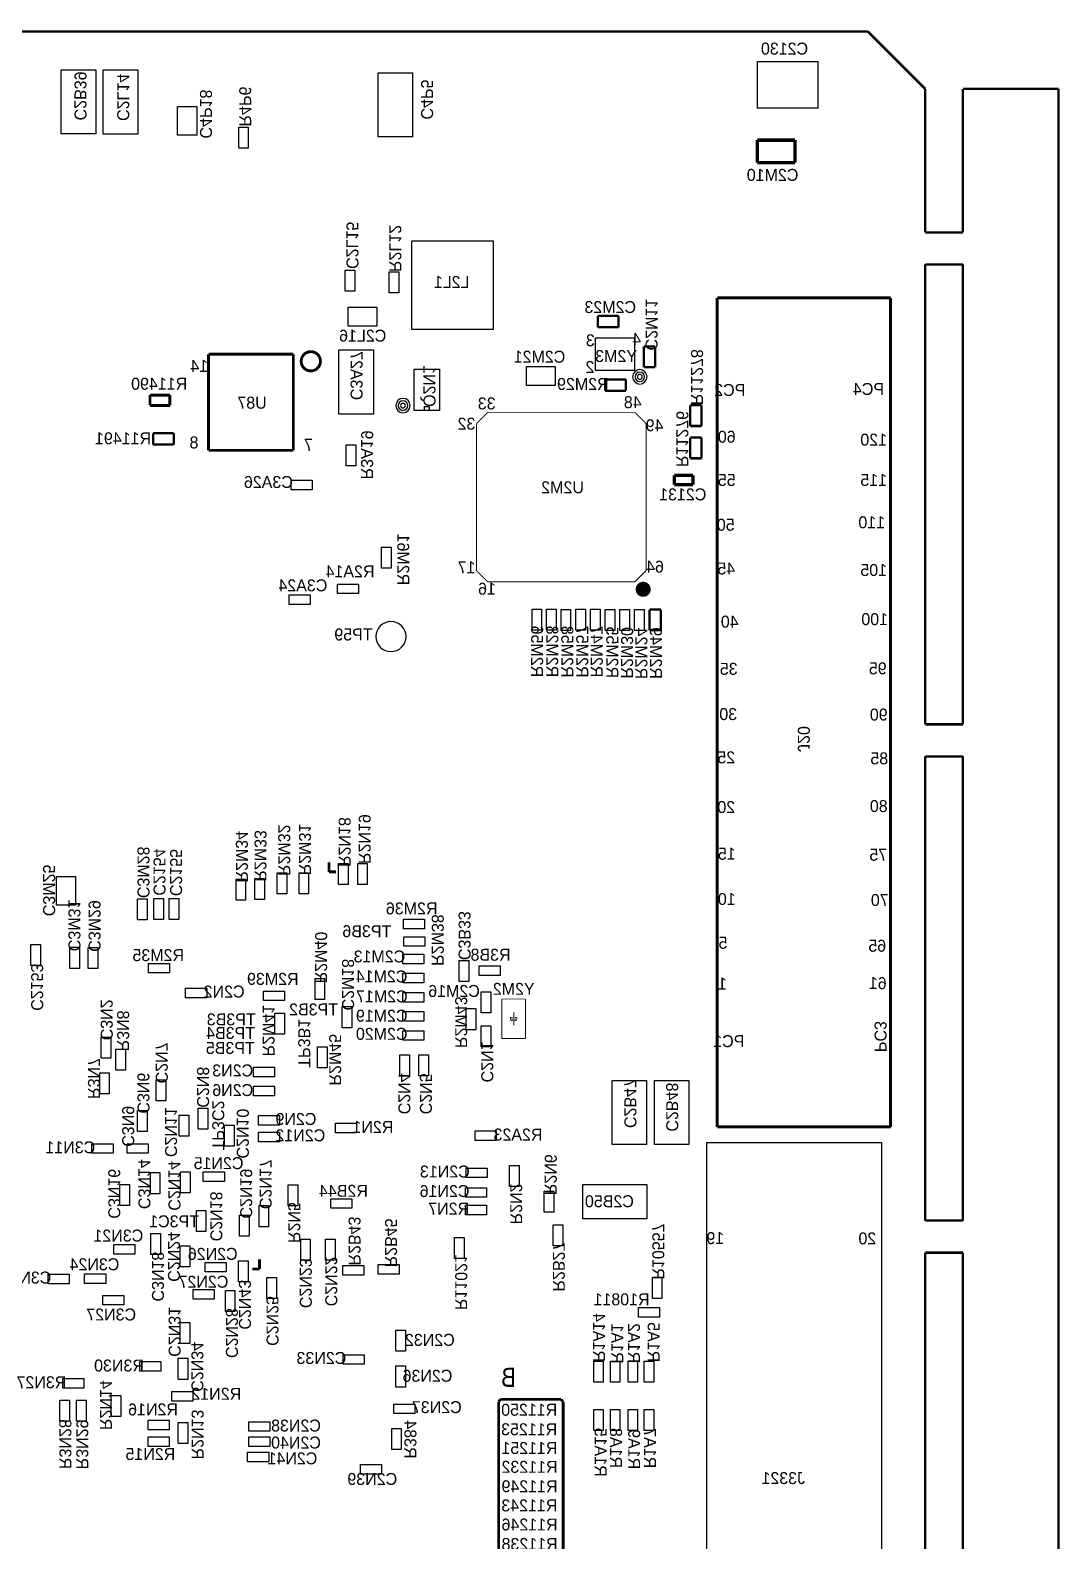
# Model space of a CAD drawing. Extents: x -47 to 97, y -39 to 102.
# Drawn here: x 41.4 to 96, y 21.5 to 101.7 of the extents above; entities that cross this region are included whole.
import ezdxf
from ezdxf.enums import TextEntityAlignment as Align

# ---------------------------------------------------------------- set-up
doc = ezdxf.new("R2010")
doc.units = 0
for name, color, linetype in [('BG_OUTLINE', 254, 'CONTINUOUS'), ('PG_ASSEMBLY_BOTTOM', 96, 'CONTINUOUS'), ('RD_ASSEMBLY_BOTTOM', 142, 'CONTINUOUS')]:
    doc.layers.add(name, color=color, linetype=linetype)

msp = doc.modelspace()

# ---------------------------------------------------------------- linework, layer by layer
at = {"layer": 'BG_OUTLINE', "const_width": 0.127}
for points in [[(85.852, 101.6), (3.048, 101.6)], [(85.852, 101.6), (88.9, 98.552)], [(88.9, 90.932), (88.9, 98.552)], [(90.899996, 90.932), (90.899996, 98.552)], [(90.899996, 98.552), (95.979996, 98.552)], [(95.979996, 3.048), (95.979996, 98.552)], [(88.9, 90.932), (90.899996, 90.932)], [(88.9, 64.8208), (88.9, 89.2302)], [(88.9, 89.2302), (90.899996, 89.2302)], [(90.899996, 64.8208), (90.899996, 89.2302)], [(88.9, 64.8208), (90.899996, 64.8208)], [(88.9, 38.481), (88.9, 63.119)], [(88.9, 63.119), (90.899996, 63.119)], [(90.899996, 38.481), (90.899996, 63.119)], [(88.9, 38.481), (90.899996, 38.481)], [(88.9, 12.3698), (88.9, 36.7792)], [(88.9, 36.7792), (90.899996, 36.7792)], [(90.899996, 12.3698), (90.899996, 36.7792)]]:
    msp.add_lwpolyline(points, dxfattribs=at)
at = {"layer": 'BG_OUTLINE'}
msp.add_lwpolyline([(85.851187, 101.599594), (3.048, 101.599594)], dxfattribs=at)
at = {"layer": 'PG_ASSEMBLY_BOTTOM'}
for points in [[(43.056454, 96.165111), (43.056454, 99.568711)], [(43.056454, 99.568711), (44.885254, 99.568711)], [(44.885254, 99.568711), (44.885254, 96.165111)], [(45.281901, 96.152919), (45.281901, 99.556519)], [(45.281901, 99.556519), (47.110701, 99.556519)], [(47.110701, 99.556519), (47.110701, 96.152919)], [(79.995268, 100.010062), (83.195668, 100.010062)], [(79.995268, 97.520862), (79.995268, 100.010062)], [(83.195668, 100.010062), (83.195668, 97.520862)], [(59.869832, 96.004583), (59.869832, 99.408183)], [(59.869832, 99.408183), (61.698632, 99.408183)], [(61.698632, 99.408183), (61.698632, 96.004583)], [(83.195668, 97.520862), (79.995268, 97.520862)], [(52.47132, 96.515326), (52.97932, 96.515326)], [(52.47132, 95.397726), (52.47132, 96.515326)], [(52.97932, 96.515326), (52.97932, 95.397726)], [(44.885254, 96.165111), (43.056454, 96.165111)], [(47.110701, 96.152919), (45.281901, 96.152919)], [(61.698632, 96.004583), (59.869832, 96.004583)], [(52.97932, 95.397726), (52.47132, 95.397726)], [(61.656392, 90.483792), (65.970404, 90.483792)], [(61.656392, 85.779788), (61.656392, 90.483792)], [(65.970404, 90.483792), (65.970404, 85.779788)], [(58.123811, 88.931902), (58.631811, 88.931902)], [(58.123811, 87.814302), (58.123811, 88.931902)], [(58.631811, 88.931902), (58.631811, 87.814302)], [(60.459112, 87.726825), (60.459112, 88.844425)], [(60.459112, 88.844425), (60.967112, 88.844425)], [(60.967112, 88.844425), (60.967112, 87.726825)], [(58.631811, 87.814302), (58.123811, 87.814302)], [(60.967112, 87.726825), (60.459112, 87.726825)], [(65.970404, 85.779788), (61.656392, 85.779788)], [(73.486137, 85.326957), (71.386116, 85.326957)], [(71.386116, 85.326957), (71.386116, 83.627138)], [(73.486137, 83.627138), (73.486137, 85.326957)], [(57.78754, 81.293106), (57.78754, 84.696706)], [(57.78754, 84.696706), (59.61634, 84.696706)], [(59.61634, 84.696706), (59.61634, 81.293106)], [(61.784078, 83.670546), (63.130278, 83.670546)], [(61.784078, 81.486146), (61.784078, 83.670546)], [(63.130278, 83.670546), (63.130278, 81.486146)], [(71.386116, 83.627138), (73.486137, 83.627138)], [(59.61634, 81.293106), (57.78754, 81.293106)], [(63.130278, 81.486146), (61.784078, 81.486146)], [(62.330178, 81.486146), (62.330178, 81.689346)], [(62.330178, 81.689346), (62.584178, 81.689346)], [(62.584178, 81.689346), (62.584178, 81.486146)], [(58.170572, 79.65755), (58.678572, 79.65755)], [(58.170572, 78.53995), (58.170572, 79.65755)], [(58.678572, 79.65755), (58.678572, 78.53995)], [(55.255846, 77.270483), (55.255846, 77.778483)], [(55.255846, 77.778483), (56.373446, 77.778483)], [(56.373446, 77.778483), (56.373446, 77.270483)], [(58.678572, 78.53995), (58.170572, 78.53995)], [(56.373446, 77.270483), (55.255846, 77.270483)], [(60.046921, 74.229366), (60.554921, 74.229366)], [(60.046921, 73.111766), (60.046921, 74.229366)], [(60.554921, 74.229366), (60.554921, 73.111766)], [(60.554921, 73.111766), (60.046921, 73.111766)], [(57.705142, 71.761502), (57.705142, 72.269502)], [(57.705142, 72.269502), (58.822742, 72.269502)], [(58.822742, 72.269502), (58.822742, 71.761502)], [(55.143756, 71.184389), (55.143756, 71.692389)], [(55.143756, 71.692389), (56.261356, 71.692389)], [(56.261356, 71.692389), (56.261356, 71.184389)], [(58.822742, 71.761502), (57.705142, 71.761502)], [(56.261356, 71.184389), (55.143756, 71.184389)], [(68.037862, 69.820434), (68.037862, 70.938034)], [(68.037862, 70.938034), (68.545862, 70.938034)], [(68.545862, 70.938034), (68.545862, 69.820434)], [(68.804942, 69.820434), (68.804942, 70.938034)], [(68.804942, 70.938034), (69.312942, 70.938034)], [(69.312942, 70.938034), (69.312942, 69.820434)], [(69.578322, 70.912634), (70.086322, 70.912634)], [(69.578322, 69.795034), (69.578322, 70.912634)], [(70.086322, 70.912634), (70.086322, 69.795034)], [(70.360032, 69.820434), (70.360032, 70.938034)], [(70.360032, 70.938034), (70.868032, 70.938034)], [(70.868032, 70.938034), (70.868032, 69.820434)], [(71.137475, 69.820434), (71.137475, 70.938034)], [(71.137475, 70.938034), (71.645475, 70.938034)], [(71.645475, 70.938034), (71.645475, 69.820434)], [(71.919084, 70.912634), (72.427084, 70.912634)], [(71.919084, 69.795034), (71.919084, 70.912634)], [(72.427084, 70.912634), (72.427084, 69.795034)], [(72.705062, 70.912634), (73.213062, 70.912634)], [(72.705062, 69.795034), (72.705062, 70.912634)], [(73.213062, 70.912634), (73.213062, 69.795034)], [(73.479457, 70.912634), (73.987457, 70.912634)], [(73.479457, 69.795034), (73.479457, 70.912634)], [(73.987457, 70.912634), (73.987457, 69.795034)], [(68.545862, 69.820434), (68.037862, 69.820434)], [(69.312942, 69.820434), (68.804942, 69.820434)], [(70.086322, 69.795034), (69.578322, 69.795034)], [(70.868032, 69.820434), (70.360032, 69.820434)], [(71.645475, 69.820434), (71.137475, 69.820434)], [(72.427084, 69.795034), (71.919084, 69.795034)], [(73.213062, 69.795034), (72.705062, 69.795034)], [(73.987457, 69.795034), (73.479457, 69.795034)], [(54.517011, 55.823002), (54.517011, 56.940602)], [(54.517011, 56.940602), (55.025011, 56.940602)], [(55.025011, 56.940602), (55.025011, 55.823002)], [(55.672711, 55.828108), (55.672711, 56.945708)], [(55.672711, 56.945708), (56.180711, 56.945708)], [(56.180711, 56.945708), (56.180711, 55.828108)], [(57.768211, 56.318302), (57.768211, 57.435902)], [(57.768211, 57.435902), (58.276211, 57.435902)], [(58.276211, 57.435902), (58.276211, 56.318302)], [(58.784211, 56.318302), (58.784211, 57.435902)], [(58.784211, 57.435902), (59.292211, 57.435902)], [(59.292211, 57.435902), (59.292211, 56.318302)], [(52.331391, 55.492802), (52.331391, 56.610402)], [(52.331391, 56.610402), (52.839391, 56.610402)], [(52.839391, 56.610402), (52.839391, 55.492802)], [(53.323211, 55.517009), (53.323211, 56.634609)], [(53.323211, 56.634609), (53.831211, 56.634609)], [(53.831211, 56.634609), (53.831211, 55.517009)], [(58.276211, 56.318302), (57.768211, 56.318302)], [(59.292211, 56.318302), (58.784211, 56.318302)], [(47.100211, 54.438702), (47.100211, 55.556302)], [(47.100211, 55.556302), (47.608211, 55.556302)], [(47.608211, 55.556302), (47.608211, 54.438702)], [(47.966681, 55.583023), (48.474681, 55.583023)], [(47.966681, 54.465423), (47.966681, 55.583023)], [(48.474681, 55.583023), (48.474681, 54.465423)], [(48.781818, 55.583023), (49.289818, 55.583023)], [(48.781818, 54.465423), (48.781818, 55.583023)], [(49.289818, 55.583023), (49.289818, 54.465423)], [(52.839391, 55.492802), (52.331391, 55.492802)], [(53.831211, 55.517009), (53.323211, 55.517009)], [(55.025011, 55.823002), (54.517011, 55.823002)], [(56.180711, 55.828108), (55.672711, 55.828108)], [(47.608211, 54.438702), (47.100211, 54.438702)], [(48.474681, 54.465423), (47.966681, 54.465423)], [(49.289818, 54.465423), (48.781818, 54.465423)], [(61.216489, 53.975406), (61.216489, 54.483406)], [(61.216489, 54.483406), (62.334089, 54.483406)], [(62.334089, 53.975406), (61.216489, 53.975406)], [(62.334089, 54.483406), (62.334089, 53.975406)], [(41.440608, 53.142083), (41.948608, 53.142083)], [(41.440608, 52.024483), (41.440608, 53.142083)], [(41.948608, 53.142083), (41.948608, 52.024483)], [(43.511978, 51.86995), (43.511978, 52.98755)], [(43.511978, 52.98755), (44.019978, 52.98755)], [(44.019978, 52.98755), (44.019978, 51.86995)], [(44.484087, 51.856843), (44.484087, 52.974443)], [(44.484087, 52.974443), (44.992087, 52.974443)], [(44.992087, 52.974443), (44.992087, 51.856843)], [(61.237089, 53.04061), (61.237089, 53.54861)], [(61.237089, 53.54861), (62.354689, 53.54861)], [(62.354689, 53.04061), (61.237089, 53.04061)], [(62.354689, 53.54861), (62.354689, 53.04061)], [(47.683217, 51.625398), (47.683217, 52.133398)], [(47.683217, 52.133398), (48.800817, 52.133398)], [(48.800817, 52.133398), (48.800817, 51.625398)], [(61.184511, 52.114602), (61.184511, 52.622602)], [(61.184511, 52.622602), (62.302111, 52.622602)], [(62.302111, 52.622602), (62.302111, 52.114602)], [(64.174599, 51.176606), (64.174599, 52.294206)], [(64.174599, 52.294206), (64.682599, 52.294206)], [(64.682599, 52.294206), (64.682599, 51.176606)], [(41.948608, 52.024483), (41.440608, 52.024483)], [(44.019978, 51.86995), (43.511978, 51.86995)], [(44.992087, 51.856843), (44.484087, 51.856843)], [(48.800817, 51.625398), (47.683217, 51.625398)], [(56.523611, 50.214708), (56.523611, 51.332308)], [(56.523611, 51.332308), (57.031611, 51.332308)], [(57.031611, 51.332308), (57.031611, 50.214708)], [(62.302111, 52.114602), (61.184511, 52.114602)], [(61.184511, 51.098602), (61.184511, 51.606602)], [(61.184511, 51.606602), (62.302111, 51.606602)], [(62.302111, 51.606602), (62.302111, 51.098602)], [(65.22781, 51.491388), (65.22781, 51.999388)], [(65.22781, 51.999388), (66.34541, 51.999388)], [(66.34541, 51.491388), (65.22781, 51.491388)], [(66.34541, 51.999388), (66.34541, 51.491388)], [(49.653495, 50.309805), (49.653495, 50.817805)], [(49.653495, 50.817805), (50.771095, 50.817805)], [(50.771095, 50.817805), (50.771095, 50.309805)], [(53.780411, 50.158802), (53.780411, 50.666802)], [(53.780411, 50.666802), (54.898011, 50.666802)], [(54.898011, 50.666802), (54.898011, 50.158802)], [(62.302111, 51.098602), (61.184511, 51.098602)], [(61.184511, 50.082602), (61.184511, 50.590602)], [(61.184511, 50.590602), (62.302111, 50.590602)], [(62.302111, 50.590602), (62.302111, 50.082602)], [(64.682599, 51.176606), (64.174599, 51.176606)], [(65.337411, 50.628702), (65.845411, 50.628702)], [(65.337411, 49.511102), (65.337411, 50.628702)], [(65.845411, 50.628702), (65.845411, 49.511102)], [(50.771095, 50.309805), (49.653495, 50.309805)], [(54.898011, 50.158802), (53.780411, 50.158802)], [(57.031611, 50.214708), (56.523611, 50.214708)], [(57.957822, 49.838356), (58.465822, 49.838356)], [(57.957822, 48.720756), (57.957822, 49.838356)], [(58.465822, 49.838356), (58.465822, 48.720756)], [(62.302111, 50.082602), (61.184511, 50.082602)], [(64.548817, 48.613365), (64.548817, 49.730965)], [(64.548817, 49.730965), (65.056817, 49.730965)], [(65.056817, 49.730965), (65.056817, 48.613365)], [(54.390011, 49.497996), (54.898011, 49.497996)], [(54.390011, 48.380396), (54.390011, 49.497996)], [(54.898011, 49.497996), (54.898011, 48.380396)], [(61.184511, 49.066602), (61.184511, 49.574602)], [(61.184511, 49.574602), (62.302111, 49.574602)], [(62.302111, 49.066602), (61.184511, 49.066602)], [(62.302111, 49.574602), (62.302111, 49.066602)], [(65.845411, 49.511102), (65.337411, 49.511102)], [(45.169811, 47.098102), (45.169811, 48.215702)], [(45.169811, 48.215702), (45.677811, 48.215702)], [(45.677811, 48.215702), (45.677811, 47.098102)], [(54.898011, 48.380396), (54.390011, 48.380396)], [(58.465822, 48.720756), (57.957822, 48.720756)], [(61.184511, 48.050602), (61.184511, 48.558602)], [(61.184511, 48.558602), (62.302111, 48.558602)], [(62.302111, 48.558602), (62.302111, 48.050602)], [(65.056817, 48.613365), (64.548817, 48.613365)], [(65.337411, 47.707702), (65.337411, 48.825302)], [(65.337411, 48.825302), (65.845411, 48.825302)], [(65.845411, 48.825302), (65.845411, 47.707702)], [(45.952867, 46.467573), (45.952867, 47.585173)], [(45.952867, 47.585173), (46.460867, 47.585173)], [(46.460867, 47.585173), (46.460867, 46.467573)], [(56.650611, 47.702495), (57.158611, 47.702495)], [(56.650611, 46.584895), (56.650611, 47.702495)], [(57.158611, 47.702495), (57.158611, 46.584895)], [(62.302111, 48.050602), (61.184511, 48.050602)], [(65.845411, 47.707702), (65.337411, 47.707702)], [(45.677811, 47.098102), (45.169811, 47.098102)], [(53.259711, 46.120202), (53.259711, 46.628202)], [(53.259711, 46.628202), (54.377311, 46.628202)], [(54.377311, 46.628202), (54.377311, 46.120202)], [(57.158611, 46.584895), (56.650611, 46.584895)], [(61.019411, 46.158302), (61.019411, 47.275902)], [(61.019411, 47.275902), (61.527411, 47.275902)], [(61.527411, 47.275902), (61.527411, 46.158302)], [(62.035411, 46.158302), (62.035411, 47.275902)], [(62.035411, 47.275902), (62.543411, 47.275902)], [(62.543411, 47.275902), (62.543411, 46.158302)], [(45.093611, 45.205802), (45.093611, 46.323402)], [(45.093611, 46.323402), (45.601611, 46.323402)], [(45.601611, 46.323402), (45.601611, 45.205802)], [(46.460867, 46.467573), (45.952867, 46.467573)], [(48.090811, 44.837502), (48.090811, 45.955102)], [(48.090811, 45.955102), (48.598811, 45.955102)], [(48.598811, 45.955102), (48.598811, 44.837502)], [(54.377311, 46.120202), (53.259711, 46.120202)], [(61.527411, 46.158302), (61.019411, 46.158302)], [(62.543411, 46.158302), (62.035411, 46.158302)], [(72.284946, 42.511777), (72.284946, 45.915377)], [(72.284946, 45.915377), (74.113746, 45.915377)], [(74.113746, 45.915377), (74.113746, 42.511777)], [(74.529899, 42.511777), (74.529899, 45.915377)], [(74.529899, 45.915377), (76.358699, 45.915377)], [(76.358699, 45.915377), (76.358699, 42.511777)], [(45.601611, 45.205802), (45.093611, 45.205802)], [(53.259711, 45.104202), (53.259711, 45.612202)], [(53.259711, 45.612202), (54.377311, 45.612202)], [(54.377311, 45.104202), (53.259711, 45.104202)], [(54.377311, 45.612202), (54.377311, 45.104202)], [(47.100211, 44.329502), (47.608211, 44.329502)], [(47.100211, 43.211902), (47.100211, 44.329502)], [(47.608211, 44.329502), (47.608211, 43.211902)], [(48.598811, 44.837502), (48.090811, 44.837502)], [(50.326011, 44.456502), (50.834011, 44.456502)], [(50.326011, 43.338902), (50.326011, 44.456502)], [(50.834011, 44.456502), (50.834011, 43.338902)], [(49.310011, 42.957902), (49.310011, 44.075502)], [(49.310011, 44.075502), (49.818011, 44.075502)], [(49.818011, 44.075502), (49.818011, 42.957902)], [(50.834011, 43.338902), (50.326011, 43.338902)], [(51.723011, 43.542102), (52.231011, 43.542102)], [(51.723011, 42.424502), (51.723011, 43.542102)], [(52.231011, 43.542102), (52.231011, 42.424502)], [(53.513711, 43.554802), (53.513711, 44.062802)], [(53.513711, 44.062802), (54.631311, 44.062802)], [(54.631311, 43.554802), (53.513711, 43.554802)], [(54.631311, 44.062802), (54.631311, 43.554802)], [(57.604304, 43.14411), (57.604304, 43.65211)], [(57.604304, 43.65211), (58.721904, 43.65211)], [(58.721904, 43.65211), (58.721904, 43.14411)], [(44.68241, 42.053789), (44.68241, 42.561789)], [(44.68241, 42.561789), (45.80001, 42.561789)], [(45.80001, 42.561789), (45.80001, 42.053789)], [(46.554111, 42.056202), (46.554111, 42.564202)], [(46.554111, 42.564202), (47.671711, 42.564202)], [(47.608211, 43.211902), (47.100211, 43.211902)], [(47.671711, 42.564202), (47.671711, 42.056202)], [(49.818011, 42.957902), (49.310011, 42.957902)], [(53.513711, 42.665802), (53.513711, 43.173802)], [(53.513711, 43.173802), (54.631311, 43.173802)], [(54.631311, 42.665802), (53.513711, 42.665802)], [(54.631311, 43.173802), (54.631311, 42.665802)], [(58.721904, 43.14411), (57.604304, 43.14411)], [(65.024508, 42.730623), (65.024508, 43.238623)], [(65.024508, 43.238623), (66.142108, 43.238623)], [(66.142108, 42.730623), (65.024508, 42.730623)], [(66.142108, 43.238623), (66.142108, 42.730623)], [(74.113746, 42.511777), (72.284946, 42.511777)], [(76.358699, 42.511777), (74.529899, 42.511777)], [(45.80001, 42.053789), (44.68241, 42.053789)], [(47.671711, 42.056202), (46.554111, 42.056202)], [(52.231011, 42.424502), (51.723011, 42.424502)], [(47.786011, 41.027502), (48.294011, 41.027502)], [(47.786011, 39.909902), (47.786011, 41.027502)], [(48.294011, 41.027502), (48.294011, 39.909902)], [(49.386211, 41.078302), (49.894211, 41.078302)], [(49.386211, 39.960702), (49.386211, 41.078302)], [(49.894211, 41.078302), (49.894211, 39.960702)], [(50.592711, 40.557602), (50.592711, 41.065602)], [(50.592711, 41.065602), (51.710311, 41.065602)], [(51.710311, 41.065602), (51.710311, 40.557602)], [(64.537311, 40.760802), (64.537311, 41.268802)], [(64.537311, 41.268802), (65.654911, 41.268802)], [(65.654911, 41.268802), (65.654911, 40.760802)], [(66.839795, 40.284603), (66.839795, 41.402203)], [(66.839795, 41.402203), (67.347795, 41.402203)], [(67.347795, 41.402203), (67.347795, 40.284603)], [(46.160411, 40.392502), (46.668411, 40.392502)], [(46.160411, 39.274902), (46.160411, 40.392502)], [(46.668411, 40.392502), (46.668411, 39.274902)], [(51.710311, 40.557602), (50.592711, 40.557602)], [(55.096664, 39.263117), (55.096664, 40.380717)], [(55.096664, 40.380717), (55.604664, 40.380717)], [(55.604664, 40.380717), (55.604664, 39.263117)], [(64.511911, 39.719402), (64.511911, 40.227402)], [(64.511911, 40.227402), (65.629511, 40.227402)], [(65.654911, 40.760802), (64.537311, 40.760802)], [(65.629511, 40.227402), (65.629511, 39.719402)], [(67.347795, 40.284603), (66.839795, 40.284603)], [(70.73199, 38.5699), (70.73199, 40.3987)], [(70.73199, 40.3987), (74.13559, 40.3987)], [(74.13559, 40.3987), (74.13559, 38.5699)], [(48.294011, 39.909902), (47.786011, 39.909902)], [(49.894211, 39.960702), (49.386211, 39.960702)], [(57.357467, 39.136828), (57.357467, 39.644828)], [(57.357467, 39.644828), (58.475067, 39.644828)], [(58.475067, 39.644828), (58.475067, 39.136828)], [(64.507872, 38.790778), (64.507872, 39.298778)], [(64.507872, 39.298778), (65.625472, 39.298778)], [(65.629511, 39.719402), (64.511911, 39.719402)], [(65.625472, 39.298778), (65.625472, 38.790778)], [(68.681397, 40.039036), (69.189397, 40.039036)], [(68.681397, 38.921436), (68.681397, 40.039036)], [(69.189397, 40.039036), (69.189397, 38.921436)], [(46.668411, 39.274902), (46.160411, 39.274902)], [(50.224411, 39.020902), (50.732411, 39.020902)], [(50.224411, 37.903302), (50.224411, 39.020902)], [(50.732411, 39.020902), (50.732411, 37.903302)], [(52.510411, 38.766902), (53.018411, 38.766902)], [(52.510411, 37.649302), (52.510411, 38.766902)], [(53.018411, 38.766902), (53.018411, 37.649302)], [(53.551811, 39.274902), (54.059811, 39.274902)], [(53.551811, 38.157302), (53.551811, 39.274902)], [(54.059811, 39.274902), (54.059811, 38.157302)], [(55.604664, 39.263117), (55.096664, 39.263117)], [(58.475067, 39.136828), (57.357467, 39.136828)], [(65.625472, 38.790778), (64.507872, 38.790778)], [(69.189397, 38.921436), (68.681397, 38.921436)], [(74.13559, 38.5699), (70.73199, 38.5699)], [(47.811411, 37.801702), (48.319411, 37.801702)], [(47.811411, 36.684102), (47.811411, 37.801702)], [(48.319411, 37.801702), (48.319411, 36.684102)], [(50.732411, 37.903302), (50.224411, 37.903302)], [(54.059811, 38.157302), (53.551811, 38.157302)], [(69.165521, 37.140896), (69.165521, 38.258496)], [(69.165521, 38.258496), (69.673521, 38.258496)], [(69.673521, 38.258496), (69.673521, 37.140896)], [(45.842911, 36.696802), (45.842911, 37.204802)], [(45.842911, 37.204802), (46.960511, 37.204802)], [(46.960511, 37.204802), (46.960511, 36.696802)], [(49.360811, 36.023702), (49.360811, 37.141302)], [(49.360811, 37.141302), (49.868811, 37.141302)], [(49.868811, 37.141302), (49.868811, 36.023702)], [(53.018411, 37.649302), (52.510411, 37.649302)], [(55.761611, 36.379302), (55.761611, 37.496902)], [(55.761611, 37.496902), (56.269611, 37.496902)], [(56.269611, 37.496902), (56.269611, 36.379302)], [(57.082411, 36.379302), (57.082411, 37.496902)], [(57.082411, 37.496902), (57.590411, 37.496902)], [(57.590411, 37.496902), (57.590411, 36.379302)], [(63.925196, 36.469218), (63.925196, 37.586818)], [(63.925196, 37.586818), (64.433196, 37.586818)], [(64.433196, 37.586818), (64.433196, 36.469218)], [(69.673521, 37.140896), (69.165521, 37.140896)], [(46.960511, 36.696802), (45.842911, 36.696802)], [(48.319411, 36.684102), (47.811411, 36.684102)], [(50.694311, 35.757002), (50.694311, 36.265002)], [(50.694311, 36.265002), (51.811911, 36.265002)], [(51.811911, 36.265002), (51.811911, 35.757002)], [(52.459611, 35.236302), (52.459611, 36.353902)], [(52.459611, 36.353902), (52.967611, 36.353902)], [(52.967611, 36.353902), (52.967611, 35.236302)], [(56.269611, 36.379302), (55.761611, 36.379302)], [(57.590411, 36.379302), (57.082411, 36.379302)], [(57.996811, 35.586391), (57.996811, 36.094391)], [(57.996811, 36.094391), (59.114411, 36.094391)], [(59.114411, 36.094391), (59.114411, 35.586391)], [(59.870442, 35.634473), (59.870442, 36.142473)], [(59.870442, 36.142473), (60.988042, 36.142473)], [(60.988042, 36.142473), (60.988042, 35.634473)], [(64.433196, 36.469218), (63.925196, 36.469218)], [(42.363111, 35.122002), (42.363111, 35.630002)], [(42.363111, 35.630002), (43.480711, 35.630002)], [(43.480711, 35.630002), (43.480711, 35.122002)], [(44.293511, 35.147402), (44.293511, 35.655402)], [(44.293511, 35.655402), (45.411111, 35.655402)], [(45.411111, 35.655402), (45.411111, 35.147402)], [(49.868811, 36.023702), (49.360811, 36.023702)], [(51.811911, 35.757002), (50.694311, 35.757002)], [(53.960674, 35.461042), (54.468674, 35.461042)], [(53.960674, 34.343442), (53.960674, 35.461042)], [(54.468674, 35.461042), (54.468674, 34.343442)], [(59.114411, 35.586391), (57.996811, 35.586391)], [(60.988042, 35.634473), (59.870442, 35.634473)], [(74.421492, 34.349842), (74.421492, 35.467442)], [(74.421492, 35.467442), (74.929492, 35.467442)], [(74.929492, 35.467442), (74.929492, 34.349842)], [(43.480711, 35.122002), (42.363111, 35.122002)], [(45.411111, 35.147402), (44.293511, 35.147402)], [(45.258711, 34.004402), (45.258711, 34.512402)], [(45.258711, 34.512402), (46.376311, 34.512402)], [(46.376311, 34.512402), (46.376311, 34.004402)], [(50.059311, 34.309202), (50.059311, 34.817202)], [(50.059311, 34.817202), (51.176911, 34.817202)], [(51.176911, 34.817202), (51.176911, 34.309202)], [(51.765403, 34.774099), (52.273403, 34.774099)], [(51.765403, 33.656499), (51.765403, 34.774099)], [(52.273403, 34.774099), (52.273403, 33.656499)], [(52.967611, 35.236302), (52.459611, 35.236302)], [(46.376311, 34.004402), (45.258711, 34.004402)], [(51.176911, 34.309202), (50.059311, 34.309202)], [(54.468674, 34.343442), (53.960674, 34.343442)], [(73.685705, 33.3629), (73.685705, 33.8709)], [(73.685705, 33.8709), (74.803305, 33.8709)], [(74.929492, 34.349842), (74.421492, 34.349842)], [(74.803305, 33.8709), (74.803305, 33.3629)], [(49.360811, 31.959702), (49.360811, 33.077302)], [(49.360811, 33.077302), (49.868811, 33.077302)], [(49.868811, 33.077302), (49.868811, 31.959702)], [(52.273403, 33.656499), (51.765403, 33.656499)], [(74.803305, 33.3629), (73.685705, 33.3629)], [(60.816211, 31.553302), (60.816211, 32.670902)], [(60.816211, 32.670902), (61.324211, 32.670902)], [(61.324211, 32.670902), (61.324211, 31.553302)], [(49.868811, 31.959702), (49.360811, 31.959702)], [(58.009511, 30.854802), (58.009511, 31.362802)], [(58.009511, 31.362802), (59.127111, 31.362802)], [(59.127111, 31.362802), (59.127111, 30.854802)], [(61.324211, 31.553302), (60.816211, 31.553302)], [(47.229471, 30.487214), (47.229471, 30.995214)], [(47.229471, 30.995214), (48.347071, 30.995214)], [(48.347071, 30.487214), (47.229471, 30.487214)], [(48.347071, 30.995214), (48.347071, 30.487214)], [(49.259211, 31.172302), (49.767211, 31.172302)], [(49.259211, 30.054702), (49.259211, 31.172302)], [(49.767211, 31.172302), (49.767211, 30.054702)], [(59.127111, 30.854802), (58.009511, 30.854802)], [(60.816211, 29.648302), (60.816211, 30.765902)], [(60.816211, 30.765902), (61.324211, 30.765902)], [(61.324211, 30.765902), (61.324211, 29.648302)], [(71.31111, 31.016143), (71.81911, 31.016143)], [(71.31111, 29.898543), (71.31111, 31.016143)], [(71.81911, 31.016143), (71.81911, 29.898543)], [(72.194522, 31.016143), (72.702522, 31.016143)], [(72.194522, 29.898543), (72.194522, 31.016143)], [(72.702522, 31.016143), (72.702522, 29.898543)], [(73.132594, 31.016143), (73.640594, 31.016143)], [(73.132594, 29.898543), (73.132594, 31.016143)], [(73.640594, 31.016143), (73.640594, 29.898543)], [(73.98959, 31.016143), (74.49759, 31.016143)], [(73.98959, 29.898543), (73.98959, 31.016143)], [(74.49759, 31.016143), (74.49759, 29.898543)], [(43.131511, 29.587495), (43.131511, 30.095495)], [(43.131511, 30.095495), (44.249111, 30.095495)], [(44.249111, 30.095495), (44.249111, 29.587495)], [(49.767211, 30.054702), (49.259211, 30.054702)], [(71.81911, 29.898543), (71.31111, 29.898543)], [(72.702522, 29.898543), (72.194522, 29.898543)], [(73.640594, 29.898543), (73.132594, 29.898543)], [(74.49759, 29.898543), (73.98959, 29.898543)], [(42.979111, 28.944697), (43.487111, 28.944697)], [(42.979111, 27.827097), (42.979111, 28.944697)], [(44.249111, 29.587495), (43.131511, 29.587495)], [(43.487111, 28.944697), (43.487111, 27.827097)], [(43.868111, 28.944697), (44.376111, 28.944697)], [(43.868111, 27.827097), (43.868111, 28.944697)], [(44.376111, 28.944697), (44.376111, 27.827097)], [(45.703109, 29.204006), (46.211109, 29.204006)], [(45.703109, 28.086406), (45.703109, 29.204006)], [(46.211109, 29.204006), (46.211109, 28.086406)], [(48.921391, 28.899002), (48.921391, 29.407002)], [(48.921391, 29.407002), (50.038991, 29.407002)], [(50.038991, 28.899002), (48.921391, 28.899002)], [(50.038991, 29.407002), (50.038991, 28.899002)], [(61.324211, 29.648302), (60.816211, 29.648302)], [(46.211109, 28.086406), (45.703109, 28.086406)], [(60.701911, 28.238602), (60.701911, 28.746602)], [(60.701911, 28.746602), (61.819511, 28.746602)], [(61.819511, 28.238602), (60.701911, 28.238602)], [(61.819511, 28.746602), (61.819511, 28.238602)], [(71.31111, 28.452978), (71.81911, 28.452978)], [(71.31111, 27.335378), (71.31111, 28.452978)], [(71.81911, 28.452978), (71.81911, 27.335378)], [(72.194522, 28.452978), (72.702522, 28.452978)], [(72.194522, 27.335378), (72.194522, 28.452978)], [(72.702522, 28.452978), (72.702522, 27.335378)], [(73.132594, 28.452978), (73.640594, 28.452978)], [(73.132594, 27.335378), (73.132594, 28.452978)], [(73.640594, 28.452978), (73.640594, 27.335378)], [(73.98959, 28.452978), (74.49759, 28.452978)], [(73.98959, 27.335378), (73.98959, 28.452978)], [(74.49759, 28.452978), (74.49759, 27.335378)], [(43.487111, 27.827097), (42.979111, 27.827097)], [(44.376111, 27.827097), (43.868111, 27.827097)], [(47.659849, 27.380184), (47.659849, 27.888184)], [(47.659849, 27.888184), (48.777449, 27.888184)], [(48.777449, 27.380184), (47.659849, 27.380184)], [(48.777449, 27.888184), (48.777449, 27.380184)], [(49.256899, 26.647013), (49.256899, 27.764613)], [(49.256899, 27.764613), (49.764899, 27.764613)], [(49.764899, 27.764613), (49.764899, 26.647013)], [(53.010105, 27.298599), (53.010105, 27.806599)], [(53.010105, 27.806599), (54.127705, 27.806599)], [(54.127705, 27.298599), (53.010105, 27.298599)], [(54.127705, 27.806599), (54.127705, 27.298599)], [(60.588652, 26.32456), (60.588652, 27.44216)], [(60.588652, 27.44216), (61.096652, 27.44216)], [(61.096652, 27.44216), (61.096652, 26.32456)], [(71.81911, 27.335378), (71.31111, 27.335378)], [(72.702522, 27.335378), (72.194522, 27.335378)], [(73.640594, 27.335378), (73.132594, 27.335378)], [(74.49759, 27.335378), (73.98959, 27.335378)], [(47.666351, 26.492403), (47.666351, 27.000403)], [(47.666351, 27.000403), (48.783951, 27.000403)], [(48.783951, 26.492403), (47.666351, 26.492403)], [(48.783951, 27.000403), (48.783951, 26.492403)], [(49.764899, 26.647013), (49.256899, 26.647013)], [(53.010105, 26.497204), (53.010105, 27.005204)], [(53.010105, 27.005204), (54.127705, 27.005204)], [(54.127705, 26.497204), (53.010105, 26.497204)], [(54.127705, 27.005204), (54.127705, 26.497204)], [(52.945411, 25.682905), (52.945411, 26.190905)], [(52.945411, 26.190905), (54.063011, 26.190905)], [(54.063011, 25.682905), (52.945411, 25.682905)], [(54.063011, 26.190905), (54.063011, 25.682905)], [(61.096652, 26.32456), (60.588652, 26.32456)], [(58.930438, 25.020321), (58.930438, 25.528321)], [(58.930438, 25.528321), (60.048038, 25.528321)], [(60.048038, 25.020321), (58.930438, 25.020321)], [(60.048038, 25.528321), (60.048038, 25.020321)]]:
    msp.add_lwpolyline(points, dxfattribs=at)
for points in [[(50.240997, 96.09201), (49.224997, 96.09201), (49.224997, 97.61601), (50.240997, 97.61601)], [(58.276211, 85.947402), (58.276211, 86.963402), (59.800211, 86.963402), (59.800211, 85.947402)], [(69.267934, 83.81939), (69.267934, 82.80339), (67.743934, 82.80339), (67.743934, 83.81939)], [(43.811444, 55.218482), (42.795444, 55.218482), (42.795444, 56.742482), (43.811444, 56.742482)], [(77.312571, 42.629684), (86.58258, 42.629684), (86.58258, 9.609684), (77.312571, 9.609684)]]:
    msp.add_lwpolyline(points, close=True, dxfattribs=at)
for points, const_width in [([(79.995268, 95.828155), (81.99689, 95.828155)], 0.180289), ([(79.995268, 94.629376), (79.995268, 95.828155)], 0.180289), ([(81.99689, 95.828155), (81.99689, 94.629376)], 0.180289), ([(81.99689, 94.629376), (79.995268, 94.629376)], 0.180289), ([(77.863421, 87.456315), (87.063402, 87.456315)], 0.150012), ([(77.863421, 43.456301), (77.863421, 87.456315)], 0.150012), ([(87.063402, 87.456315), (87.063402, 43.456301)], 0.150012), ([(72.627388, 86.499852), (71.527568, 86.499852)], 0.127), ([(71.527568, 86.499852), (71.527568, 85.899904)], 0.127), ([(71.527568, 85.899904), (72.627388, 85.899904)], 0.127), ([(72.627388, 85.899904), (72.627388, 86.499852)], 0.127), ([(50.869317, 79.36357), (50.869317, 84.463585)], 0.1524), ([(50.869317, 84.463585), (55.369333, 84.463585)], 0.1524), ([(55.369333, 84.463585), (55.369333, 79.36357)], 0.1524), ([(74.5712, 84.876183), (73.971252, 84.876183)], 0.127), ([(73.971252, 84.876183), (73.971252, 83.776363)], 0.127), ([(74.5712, 83.776363), (74.5712, 84.876183)], 0.127), ([(73.971252, 83.776363), (74.5712, 83.776363)], 0.127), ([(71.917916, 83.126224), (71.917916, 82.526276)], 0.127), ([(73.017736, 83.126224), (71.917916, 83.126224)], 0.127), ([(71.917916, 82.526276), (73.017736, 82.526276)], 0.127), ([(73.017736, 82.526276), (73.017736, 83.126224)], 0.127), ([(47.76658, 81.745887), (47.76658, 82.296051)], 0.1524), ([(47.76658, 82.296051), (48.816616, 82.296051)], 0.1524), ([(48.816616, 81.745887), (47.76658, 81.745887)], 0.1524), ([(48.816616, 82.296051), (48.816616, 81.745887)], 0.1524), ([(77.034085, 81.754904), (76.434137, 81.754904)], 0.127), ([(76.434137, 81.754904), (76.434137, 80.655084)], 0.127), ([(77.034085, 80.655084), (77.034085, 81.754904)], 0.127), ([(65.688667, 81.38099), (65.086687, 80.77901)], 0.0508), ([(73.486467, 81.38099), (65.688667, 81.38099)], 0.0508), ([(74.088447, 80.77901), (73.486467, 81.38099)], 0.0508), ([(49.028147, 80.273296), (47.928327, 80.273296)], 0.127), ([(47.928327, 80.273296), (47.928327, 79.673348)], 0.127), ([(49.028147, 79.673348), (49.028147, 80.273296)], 0.127), ([(65.086687, 80.77901), (65.086687, 72.98121)], 0.0508), ([(74.088447, 72.98121), (74.088447, 80.77901)], 0.0508), ([(76.434137, 80.655084), (77.034085, 80.655084)], 0.127), ([(47.928327, 79.673348), (49.028147, 79.673348)], 0.127), ([(55.369333, 79.36357), (50.869317, 79.36357)], 0.1524), ([(77.034085, 80.040201), (76.434137, 80.040201)], 0.127), ([(76.434137, 80.040201), (76.434137, 78.940381)], 0.127), ([(77.034085, 78.940381), (77.034085, 80.040201)], 0.127), ([(76.434137, 78.940381), (77.034085, 78.940381)], 0.127), ([(75.583923, 78.037207), (76.584734, 78.037207)], 0.180289), ([(75.583923, 77.539418), (75.583923, 78.037207)], 0.180289), ([(76.584734, 78.037207), (76.584734, 77.539418)], 0.180289), ([(76.584734, 77.539418), (75.583923, 77.539418)], 0.180289), ([(65.086687, 72.98121), (65.688667, 72.37923)], 0.0508), ([(73.486467, 72.37923), (74.088447, 72.98121)], 0.0508), ([(65.688667, 72.37923), (73.486467, 72.37923)], 0.0508), ([(74.873561, 70.916444), (74.273613, 70.916444)], 0.127), ([(74.273613, 70.916444), (74.273613, 69.816624)], 0.127), ([(74.873561, 69.816624), (74.873561, 70.916444)], 0.127), ([(74.273613, 69.816624), (74.873561, 69.816624)], 0.127), ([(57.260211, 56.991402), (57.260211, 57.499402)], 0.1524), ([(57.641211, 56.991402), (57.260211, 56.991402)], 0.1524), ([(67.689603, 50.243588), (66.439593, 50.243588)], 0.050013), ([(66.439593, 50.243588), (66.439593, 48.143592)], 0.050013), ([(67.689603, 48.143592), (67.689603, 50.243588)], 0.050013), ([(66.889605, 49.168609), (66.889605, 49.268609)], 0.050013), ([(66.889605, 49.268609), (67.239591, 49.268609)], 0.050013), ([(67.239591, 49.168609), (66.889605, 49.168609)], 0.050013), ([(67.239591, 49.093603), (66.889605, 49.093603)], 0.050013), ([(67.064611, 49.293602), (67.064611, 49.543589)], 0.050013), ([(67.064611, 48.84359), (67.064611, 49.068609)], 0.050013), ([(67.239591, 49.268609), (67.239591, 49.168609)], 0.050013), ([(66.439593, 48.143592), (67.689603, 48.143592)], 0.050013), ([(87.063402, 43.456301), (77.863421, 43.456301)], 0.150012), ([(53.577211, 36.417402), (53.577211, 35.909402)], 0.1524), ([(53.577211, 35.909402), (53.196211, 35.909402)], 0.1524), ([(66.37975, 28.992271), (66.26667, 28.87919)], 0.1524), ([(66.26667, 28.87919), (66.26667, 19.944486)], 0.1524), ([(69.320258, 28.992271), (66.37975, 28.992271)], 0.1524), ([(69.574664, 28.992373), (69.140121, 28.992373)], 0.1524), ([(69.687846, 28.87919), (69.574664, 28.992373)], 0.1524), ([(69.687846, 20.114158), (69.687846, 28.87919)], 0.1524)]:
    msp.add_lwpolyline(points, dxfattribs=dict(at, const_width=const_width))
for points, const_width in [([(56.807329, 84.091577, 1.000002), (55.787315, 84.091577, 0.999998), (56.807329, 84.091577)], 0.1524), ([(74.136225, 71.988401, 1.000017), (73.736911, 71.988375, 0.999983), (74.136225, 71.988401)], 0.39878)]:
    msp.add_lwpolyline(points, format="xyb", dxfattribs=dict(at, const_width=const_width))
for points in [[(74.139044, 83.266382, 1), (73.377044, 83.266382, 1), (74.139044, 83.266382)], [(74.012044, 83.266382, 1), (73.504044, 83.266382, 1), (74.012044, 83.266382)], [(73.885044, 83.266382, 1), (73.631044, 83.266382, 1), (73.885044, 83.266382)], [(61.568178, 81.740121, 1), (60.806279, 81.740121, 1), (61.568178, 81.740121)], [(61.441178, 81.740121, 1), (60.933279, 81.740121, 1), (61.441178, 81.740121)], [(61.314178, 81.740121, 1), (61.060279, 81.740121, 1), (61.314178, 81.740121)], [(61.349026, 69.480176, 1), (59.748826, 69.480176, 1), (61.349026, 69.480176)]]:
    msp.add_lwpolyline(points, format="xyb", dxfattribs=at)

# ---------------------------------------------------------------- texts
at = {"layer": 'PG_ASSEMBLY_BOTTOM', "text_generation_flag": 2}
for s, p in [('3', (71.367396, 84.885606)), ('4', (73.827742, 84.950529)), ('14', (50.847523, 83.523887)), ('2', (71.345755, 83.471537)), ('PC2', (79.358541, 82.250509)), ('PC4', (86.719867, 82.302731)), ('33', (66.105329, 81.537785)), ('48', (73.854259, 81.602809)), ('32', (65.030299, 80.462755)), ('49', (75.008638, 80.376192)), ('60', (78.842819, 79.770656)), ('120', (86.876534, 79.61409)), ('8', (50.333326, 79.465881)), ('7', (56.402326, 79.35087)), ('55', (78.842819, 77.47348)), ('115', (86.876534, 77.47348)), ('50', (78.790597, 75.098072)), ('110', (86.77209, 75.228526)), ('17', (65.037513, 72.829344)), ('64', (75.037493, 72.872625)), ('45', (78.816708, 72.774785)), ('105', (86.876433, 72.696451)), ('16', (66.119756, 71.703819)), ('40', (78.999385, 69.955588)), ('100', (86.928655, 70.086042)), ('35', (78.947162, 67.449522)), ('95', (86.856722, 67.475633)), ('30', (78.921051, 65.048003)), ('90', (86.908945, 65.021892)), ('25', (78.816708, 62.750827)), ('85', (86.935056, 62.698605)), ('20', (78.816708, 60.114307)), ('80', (86.908945, 60.166529)), ('15', (78.842718, 57.634454)), ('75', (86.882834, 57.582232)), ('10', (78.842718, 55.232833)), ('70', (86.961066, 55.180611)), ('5', (78.40533, 52.909648)), ('65', (86.830611, 52.752981)), ('1', (78.379218, 50.742926)), ('61', (86.856722, 50.769037)), ('PC1', (79.306318, 47.68883)), ('19', (78.23139, 37.233073)), ('20', (86.303815, 37.220068))]:
    msp.add_text(s, height=0.635, dxfattribs=at).set_placement(p)
msp.add_text('PC3', height=0.635, rotation=270, dxfattribs=at).set_placement((86.215347, 47.418549))
at = {"layer": 'PG_ASSEMBLY_BOTTOM', "text_generation_flag": 2, "width": 0.875}
msp.add_text('B', height=1.016, dxfattribs=at).set_placement((67.18615, 29.655287))
at = {"layer": 'RD_ASSEMBLY_BOTTOM', "text_generation_flag": 2}
for s, p in [('C2130', (82.687058, 100.369954)), ('R11490', (49.736959, 82.580912)), ('U87', (53.957525, 81.574869)), ('TP59', (59.575192, 69.274055)), ('C2B50', (73.440849, 39.190778)), ('J3321', (82.528054, 24.497309))]:
    msp.add_text(s, height=0.635, dxfattribs=at).set_placement(p)
for s, p in [('C2B39', (43.756275, 96.876311)), ('C2L14', (46.023479, 96.847965)), ('C4P5', (62.149558, 96.92132)), ('C3A27', (58.408621, 82.027674)), ('C2B47', (72.938335, 43.39275)), ('C2B48', (75.155755, 43.205197))]:
    msp.add_text(s, height=0.635, rotation=270, dxfattribs=at).set_placement(p)
for s, p in [('R4P6', (52.498346, 97.611387)), ('C4P18', (50.416181, 97.21281)), ('C2L15', (58.188454, 90.246302)), ('R2L12', (60.464497, 90.076731)), ('C2M11', (74.061853, 86.034982)), ('R11278', (76.477292, 83.246773)), ('Q2N1', (62.277269, 82.780962)), ('R11276', (75.69741, 79.967226)), ('R3A19', (58.968665, 79.121711)), ('R2M61', (60.888093, 73.573843)), ('R2M56', (67.98912, 68.690642)), ('R2M28', (68.796129, 68.690642)), ('R2M58', (69.589828, 68.676926)), ('R2M57', (70.383324, 68.676926)), ('R2M47', (71.1565, 68.683734)), ('R2M55', (71.977123, 68.642992)), ('R2M30', (72.763812, 68.615865)), ('R2M24', (73.523475, 68.588738)), ('R2M49', (74.296651, 68.60225)), ('J20', (82.143117, 64.042646)), ('R2M32', (54.568852, 58.134199)), ('R2M31', (55.671618, 58.176566)), ('R2N18', (57.77799, 58.5724)), ('R2N19', (58.838287, 58.72795)), ('R2M34', (52.321054, 57.794855)), ('R2M33', (53.310638, 57.837324)), ('C3M28', (47.100211, 56.966002)), ('C2154', (47.949739, 56.980633)), ('C2155', (48.830103, 56.954522)), ('C3M25', (42.09288, 56.006492)), ('C3M31', (43.43593, 54.147415)), ('C3M29', (44.50428, 54.11663)), ('R2M38', (62.717502, 53.368042)), ('C3B33', (64.139674, 53.603347)), ('R2M40', (56.526201, 52.444396)), ('C2M18', (57.956831, 51.004419)), ('C2153', (41.457194, 50.86858)), ('C3N2', (45.14883, 49.135792)), ('R2M41', (53.738374, 48.563378)), ('R2M43', (63.958826, 49.00869)), ('R3N8', (46.020838, 48.548747)), ('TP3B1', (55.630496, 47.890582)), ('R2M45', (57.272631, 47.019159)), ('C2N7', (48.07044, 46.850605)), ('C2N1', (65.342821, 46.902726)), ('R3N7', (44.470752, 46.021752)), ('C2N8', (50.262511, 45.561402)), ('C3N6', (47.099347, 45.243394)), ('C2N4', (60.944328, 45.210679)), ('C2N5', (62.087328, 45.210679)), ('C3N9', (46.28736, 43.48541)), ('C2N11', (48.560711, 43.173802)), ('TP3C2', (51.067437, 43.527574)), ('C2N10', (52.370711, 43.097602)), ('C3N14', (47.146667, 40.41394)), ('R2N6', (68.714341, 40.917368)), ('C3N16', (45.549109, 39.905026)), ('C2N14', (48.744124, 40.329104)), ('C2N19', (52.549552, 39.911731)), ('C2N17', (53.583332, 40.409266)), ('R2N2', (66.877209, 39.364717)), ('C2N18', (50.963881, 38.702894)), ('R2N5', (55.10309, 38.372694)), ('R2B43', (58.301026, 37.395099)), ('R2B45', (60.237827, 37.296141)), ('C2N24', (48.715981, 36.554054)), ('R10557', (74.418977, 36.836299)), ('R2B27', (69.141264, 36.011917)), ('C3N18', (47.867824, 35.507879)), ('C2N23', (55.713884, 35.154311)), ('C2N22', (57.064046, 35.25327)), ('R11021', (63.959562, 35.216694)), ('C2N43', (52.483614, 34.016391)), ('C2N31', (48.752379, 32.574078)), ('C2N28', (51.792657, 32.50885)), ('C2N25', (53.946755, 33.15401)), ('R1A14', (71.280426, 32.274967)), ('R1A1', (72.246134, 31.955334)), ('R1A2', (73.125609, 31.976873)), ('R1A5', (74.172978, 32.026047)), ('C2N34', (49.960073, 30.715407)), ('R2N14', (45.104329, 28.683407)), ('R2N13', (49.974195, 27.12466)), ('R3N28', (42.955159, 26.615644)), ('R3N29', (43.852795, 26.601522)), ('R384', (61.265918, 26.866393)), ('R1A15', (71.364348, 26.188416)), ('R1A8', (72.17664, 26.412546)), ('R1A9', (73.139325, 26.348131)), ('R1A7', (73.984841, 26.398322))]:
    msp.add_text(s, height=0.635, rotation=270, dxfattribs=at).set_placement(p, align=Align.CENTER)
for s, p in [('C2M10', (80.802836, 93.666589)), ('L2L1', (63.770866, 87.983771)), ('C2M23', (72.187918, 86.652735)), ('C2L16', (59.050911, 85.134602)), ('C2M21', (68.434102, 84.015809)), ('Y2M3', (72.498509, 84.053096)), ('R2M29', (70.73331, 82.569533)), ('R11491', (46.333156, 79.684905)), ('C3A26', (54.045917, 77.366393)), ('U2M2', (69.656757, 77.085673)), ('C2131', (76.037034, 76.708025)), ('R2A14', (58.378446, 72.617711)), ('C3A24', (55.87685, 71.87979)), ('R2M36', (61.651591, 54.734257)), ('TP3B6', (59.271408, 53.524937)), ('R3B8', (65.83619, 52.274419)), ('R2M35', (48.200158, 52.253083)), ('C2M13', (59.941054, 52.182471)), ('R2M39', (54.281121, 50.992837)), ('C2M14', (60.053728, 51.122174)), ('C2N2', (51.696518, 50.320854)), ('C2M17', (60.06785, 50.061876)), ('C2M16', (63.89939, 50.351741)), ('Y2M2', (67.066058, 50.464822)), ('TP3B2', (56.444388, 49.37031)), ('TP3B3', (52.074775, 48.843006)), ('C2M19', (60.060535, 49.037138)), ('TP3B4', (52.041247, 48.123069)), ('C2M20', (60.060535, 48.075901)), ('TP3B5', (52.024585, 47.327845)), ('C2N3', (52.154811, 46.132902)), ('C2N6', (52.154811, 45.091502)), ('C2N9', (55.508855, 43.55592)), ('C2N12', (55.741418, 42.690085)), ('R2N1', (59.591854, 43.133899)), ('R2A23', (67.293134, 42.731969)), ('C3N11', (43.535194, 42.052062)), ('C2N15', (51.402082, 41.212211)), ('C2N13', (63.409373, 40.769159)), ('R2B44', (58.026503, 39.743609)), ('C2N16', (63.396774, 39.731112)), ('R2N7', (63.614402, 38.80198)), ('TP3C1', (49.043539, 38.126238)), ('C3N21', (46.084211, 37.369902)), ('C2N26', (51.091084, 36.398505)), ('C3N24', (44.814211, 35.845902)), ('C3N23', (41.203067, 35.141129)), ('C2N27', (50.602083, 34.918828)), ('R10811', (72.788577, 33.984006)), ('C3N27', (45.703211, 33.178902)), ('C2N32', (62.615648, 31.833515)), ('C2N33', (56.859221, 30.872379)), ('R3N30', (46.119085, 30.472812)), ('C2N36', (62.488648, 29.928515)), ('R3N27', (42.000526, 29.585539)), ('R2N12', (51.281889, 28.969513)), ('C2N37', (62.984583, 28.262072)), ('R2N16', (47.924314, 28.142489)), ('R11250', (67.888079, 28.124658)), ('C2N38', (55.512005, 27.286001)), ('R11253', (67.884218, 27.088846)), ('C2N40', (55.512005, 26.382904)), ('R11251', (67.899661, 26.094487)), ('R2N15', (47.782988, 25.774498)), ('C2N41', (55.320311, 25.543205)), ('R11232', (67.901591, 25.094641)), ('C2N39', (59.560155, 24.449837)), ('R11249', (67.905554, 24.06076)), ('R11243', (67.89641, 23.046995)), ('R11246', (67.90657, 22.034144)), ('R11238', (67.907179, 20.999348))]:
    msp.add_text(s, height=0.635, dxfattribs=at).set_placement(p, align=Align.CENTER)

doc.saveas('drawing.dxf')
